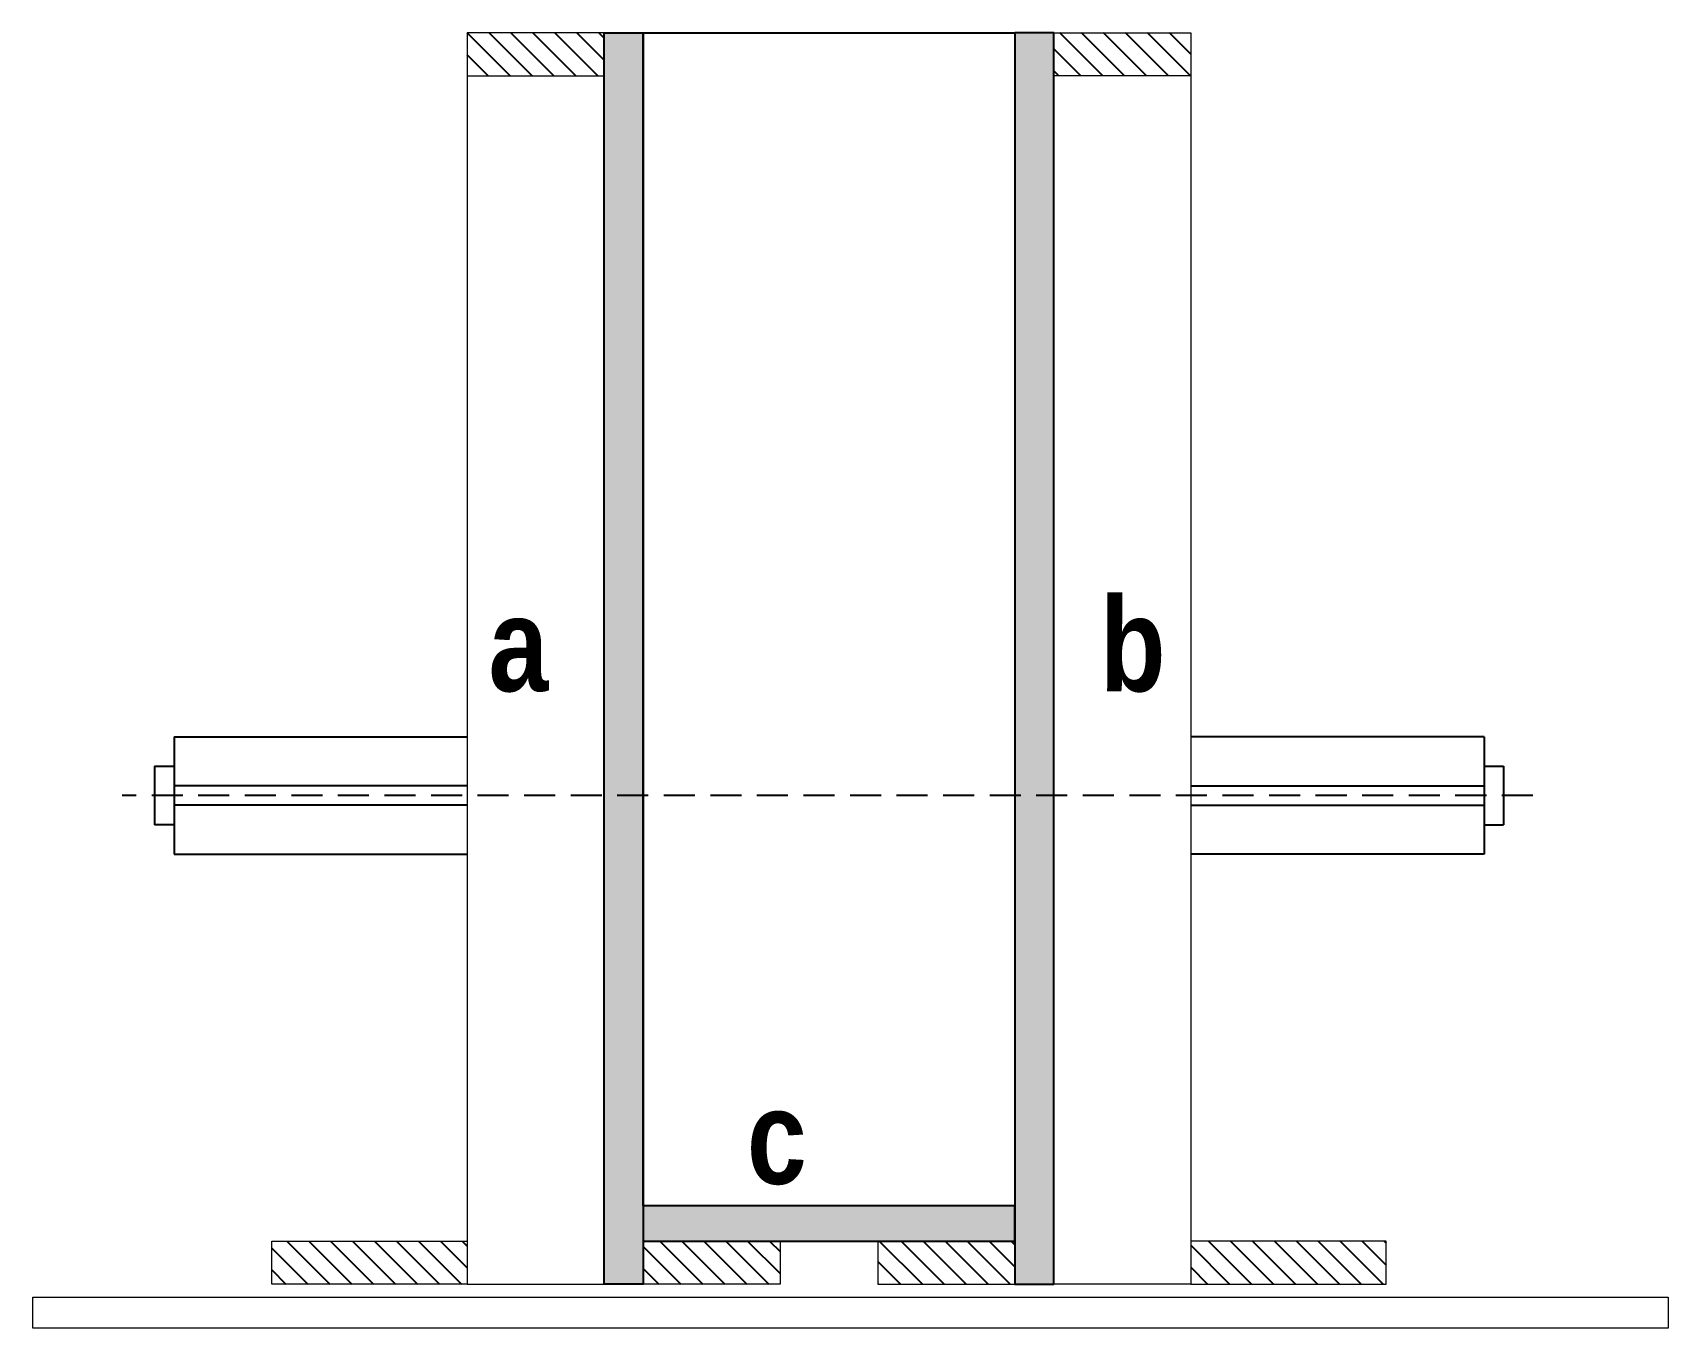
# Model space of a CAD drawing. Header units: millimetres. Extents: x 3741 to 3908, y 7866 to 7999.
import ezdxf

# ---------------------------------------------------------------- set-up
doc = ezdxf.new("R2010")
doc.units = ezdxf.units.MM
doc.linetypes.add('HIDDEN', pattern=[9.525, 6.35, -3.175])
for name, color, linetype, lineweight in [('CONCRETO', 251, 'Continuous', 25), ('Madeira', 126, 'Continuous', 18), ('SCO-___-LAJ', 2, 'Continuous', 0)]:
    doc.layers.add(name, color=color, linetype=linetype, lineweight=lineweight)
for name, color, linetype in [('detalhes', 4, 'Continuous'), ('Hachura', 253, 'Continuous'), ('Painéis', 200, 'Continuous'), ('TENSOR', 3, 'Continuous')]:
    doc.layers.add(name, color=color, linetype=linetype)
doc.styles.add('TECNICA', font='techb___.ttf', dxfattribs={"height": 10})
pattern_1 = [(315, (26759.7064, -358.9988), (1.12253202, 1.12253202), [])]

msp = doc.modelspace()

# ---------------------------------------------------------------- hatches: boundary and pattern name
at = {"layer": 'Hachura'}
h = msp.add_hatch(dxfattribs=at)
h.set_pattern_fill('ANSI31', color=256, scale=0.5, angle=270, style=0)
h.set_pattern_definition([(315, (26759.7064, -308.9988), (1.12253202, 1.12253202), [])])
h.paths.add_polyline_path([(3799.09, 7994.24), (3799.09, 7998.64), (3785.09, 7998.64), (3785.09, 7994.24)])
h = msp.add_hatch(color=256, dxfattribs=at)
h.dxf.hatch_style = 1
h.paths.add_polyline_path([(3799.09, 7998.64), (3803.09, 7998.64), (3803.09, 7870.64), (3799.09, 7870.64)])
h = msp.add_hatch(color=256, dxfattribs=at)
h.dxf.hatch_style = 1
h.paths.add_polyline_path([(3845.09, 7998.64), (3841.09, 7998.64), (3841.09, 7870.64), (3845.09, 7870.64)])
h = msp.add_hatch(dxfattribs=at)
h.set_pattern_fill('ANSI31', color=256, scale=0.5, angle=270, style=0)
h.set_pattern_definition([(315, (26759.7064, -308.9988), (1.12253202, 1.12253202), [])])
h.paths.add_polyline_path([(3845.09, 7994.24), (3845.09, 7998.64), (3859.09, 7998.64), (3859.09, 7994.24)])
h = msp.add_hatch(color=256, dxfattribs=at)
h.dxf.hatch_style = 1
h.paths.add_polyline_path([(3841.09, 7875.04), (3841.09, 7878.64), (3803.09, 7878.64), (3803.09, 7875.04)])
h = msp.add_hatch(dxfattribs=at)
h.set_pattern_fill('ANSI31', color=256, scale=0.5, angle=270, style=0)
h.set_pattern_definition([(315, (26759.7064, -358.9988), (1.12253202, 1.12253202), [])])
h.paths.add_polyline_path([(3765.09, 7870.64), (3765.09, 7875.04), (3785.09, 7875.04), (3785.09, 7870.64)])
h = msp.add_hatch(dxfattribs=at)
h.set_pattern_fill('ANSI31', color=256, scale=0.5, angle=270, style=0)
h.set_pattern_definition(pattern_1)
h.paths.add_polyline_path([(3803.09, 7870.64), (3803.09, 7875.04), (3817.09, 7875.04), (3817.09, 7870.64)])
h = msp.add_hatch(dxfattribs=at)
h.set_pattern_fill('ANSI31', color=256, scale=0.5, angle=270, style=0)
h.set_pattern_definition(pattern_1)
h.paths.add_polyline_path([(3841.09, 7870.64), (3841.09, 7875.04), (3827.09, 7875.04), (3827.09, 7870.64)])
h = msp.add_hatch(dxfattribs=at)
h.set_pattern_fill('ANSI31', color=256, scale=0.5, angle=270, style=0)
h.set_pattern_definition(pattern_1)
h.paths.add_polyline_path([(3879.09, 7870.64), (3879.09, 7875.04), (3859.09, 7875.04), (3859.09, 7870.64)])

# ---------------------------------------------------------------- linework, layer by layer
at = {"ltscale": 3}
for p, q in [((3755.09, 7926.61), (3755.09, 7914.61)), ((3755.09, 7926.61), (3785.09, 7926.61)), ((3889.09, 7926.61), (3859.09, 7926.61)), ((3889.09, 7926.61), (3889.09, 7914.61)), ((3753.09, 7923.61), (3753.09, 7917.61)), ((3753.09, 7923.61), (3755.09, 7923.61)), ((3889.09, 7923.61), (3891.09, 7923.61)), ((3891.09, 7923.61), (3891.09, 7917.61)), ((3785.09, 7921.61), (3755.09, 7921.61)), ((3859.09, 7921.61), (3889.09, 7921.61)), ((3785.09, 7919.61), (3755.09, 7919.61)), ((3859.09, 7919.61), (3889.09, 7919.61)), ((3755.09, 7917.61), (3753.09, 7917.61)), ((3889.09, 7917.61), (3891.09, 7917.61)), ((3755.09, 7914.61), (3785.09, 7914.61)), ((3889.09, 7914.61), (3859.09, 7914.61))]:
    msp.add_line(p, q, dxfattribs=at)
at = {"layer": 'CONCRETO'}
msp.add_lwpolyline([(3803.09, 7998.64), (3803.09, 7998.64), (3841.09, 7998.64), (3841.09, 7970.64), (3841.09, 7970.64), (3841.09, 7878.64), (3803.09, 7878.64), (3803.09, 7998.64)], close=True, dxfattribs=at)
at = {"layer": 'Madeira'}
for points in [[(3799.09, 7994.24), (3799.09, 7998.64), (3785.09, 7998.64), (3785.09, 7994.24)], [(3799.09, 7998.64), (3785.09, 7998.64), (3785.09, 7870.64), (3799.09, 7870.64)], [(3845.09, 7994.24), (3845.09, 7998.64), (3859.09, 7998.64), (3859.09, 7994.24)], [(3845.09, 7998.64), (3859.09, 7998.64), (3859.09, 7870.64), (3845.09, 7870.64)], [(3765.09, 7870.64), (3765.09, 7875.04), (3785.09, 7875.04), (3785.09, 7870.64)], [(3803.09, 7870.64), (3803.09, 7875.04), (3817.09, 7875.04), (3817.09, 7870.64)], [(3841.09, 7870.64), (3841.09, 7875.04), (3827.09, 7875.04), (3827.09, 7870.64)], [(3879.09, 7870.64), (3879.09, 7875.04), (3859.09, 7875.04), (3859.09, 7870.64)]]:
    msp.add_lwpolyline(points, close=True, dxfattribs=at)
at = {"layer": 'Painéis'}
for points in [[(3799.09, 7998.64), (3803.09, 7998.64), (3803.09, 7870.64), (3799.09, 7870.64)], [(3845.09, 7998.64), (3841.09, 7998.64), (3841.09, 7870.64), (3845.09, 7870.64)], [(3841.09, 7875.04), (3841.09, 7878.64), (3803.09, 7878.64), (3803.09, 7875.04)]]:
    msp.add_lwpolyline(points, close=True, dxfattribs=at)
at = {"layer": 'SCO-___-LAJ', "color": 1}
msp.add_lwpolyline([(3740.63, 7869.31), (3907.94, 7869.31), (3907.94, 7866.11), (3740.63, 7866.11)], close=True, dxfattribs=at)
at = {"layer": 'TENSOR', "linetype": 'HIDDEN', "ltscale": 0.5}
msp.add_line((3894.09, 7920.61), (3749.78, 7920.61), dxfattribs=at)

# ---------------------------------------------------------------- texts
at = {"layer": 'detalhes', "style": 'TECNICA'}
for s, p in [('b', (3849.8, 7931.27)), ('a', (3787.26, 7931.28)), ('c', (3813.69, 7880.88))]:
    msp.add_text(s, height=9.6, dxfattribs=at).set_placement(p)

doc.saveas('drawing.dxf')
